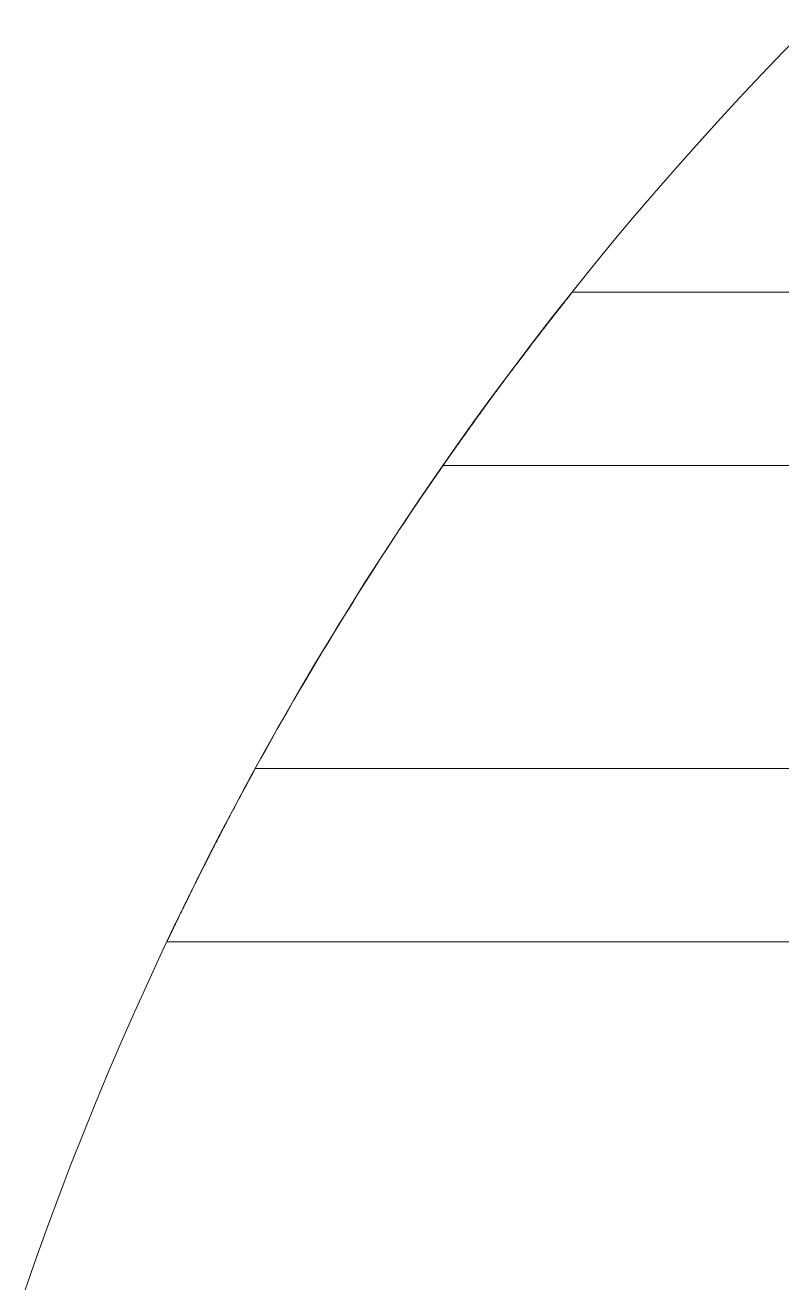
# Paper-space layout 'Presentación1' of a CAD drawing. Header units: millimetres. Extents: x 455 to 3402, y 15 to 1454.
# Drawn here: x 3353.05 to 3358.87, y 1354.29 to 1364.01 of the extents above; entities that cross this region are included whole.
import ezdxf

# ---------------------------------------------------------------- set-up
doc = ezdxf.new("R2010")
doc.units = ezdxf.units.MM

psp = doc.layouts.new('Presentación1')

# ---------------------------------------------------------------- linework, layer by layer
at = {"color": 7, "linetype": 'Continuous', "lineweight": 15}
for p, q in [((3357.2606, 1361.9622, -679.0231), (3363.4695, 1361.9622, -679.0231)), ((3356.2665, 1360.6288, -679.0231), (3362.4191, 1360.6288, -679.0231)), ((3354.8207, 1358.2955, -679.0231), (3361, 1358.2955, -679.0231)), ((3354.1399, 1356.9622, -679.0231), (3360.3856, 1356.9622, -679.0231))]:
    psp.add_line(p, q, dxfattribs=at)
for start, end in [(18.92464, 161.07536), (18.92464, 161.07536), (145.1501, 151.28066), (145.1501, 151.28066), (145.1501, 151.28066), (145.1501, 151.28066), (145.1501, 151.28066), (145.1501, 151.28066), (145.1501, 151.28066), (145.1501, 151.28066), (145.1501, 151.28066), (145.1501, 151.28066), (145.1501, 151.28066), (145.1501, 151.28066), (145.1501, 151.28066), (145.1501, 151.28066)]:
    psp.add_arc((3377.3299, 1345.9622, -679.0231), 25.6667, start, end, dxfattribs=at)
for points, knots in [([(3357.2606, 1361.9622, -679.0231), (3357.2606, 1361.9621, -679.0231), (3357.2605, 1361.962, -679.0231), (3357.2581, 1361.959, -679.0231), (3357.2501, 1361.9489, -679.0231), (3357.2372, 1361.9328, -679.0231), (3357.2199, 1361.9109, -679.0231), (3357.1985, 1361.8839, -679.0231), (3357.1734, 1361.8521, -679.0231), (3357.1445, 1361.8154, -679.0231), (3357.1109, 1361.7726, -679.0231), (3357.0728, 1361.7237, -679.0231), (3357.0298, 1361.6684, -679.0231), (3356.9837, 1361.6086, -679.0231), (3356.9318, 1361.5409, -679.0231), (3356.8743, 1361.4653, -679.0231), (3356.8107, 1361.3811, -679.0231), (3356.7446, 1361.2928, -679.0231), (3356.6813, 1361.2074, -679.0231), (3356.6219, 1361.1265, -679.0231), (3356.5669, 1361.0511, -679.0231), (3356.5109, 1360.9738, -679.0231), (3356.4542, 1360.8948, -679.0231), (3356.3969, 1360.8144, -679.0231), (3356.3342, 1360.7258, -679.0231), (3356.2909, 1360.6637, -679.0231), (3356.2665, 1360.6288, -679.0231)], [0, 0, 0, 0, 0.006837, 0.044663, 0.082491, 0.121433, 0.160377, 0.198131, 0.235888, 0.274501, 0.313117, 0.355982, 0.398851, 0.44258, 0.486313, 0.537952, 0.589595, 0.642278, 0.694963, 0.736293, 0.777651, 0.818983, 0.861272, 0.903588, 0.945878, 1, 1, 1, 1]), ([(3356.2665, 1360.6288, -679.0231), (3356.2846, 1360.6547, -679.0231), (3356.3207, 1360.7064, -679.0231), (3356.3752, 1360.7837, -679.0231), (3356.4299, 1360.8608, -679.0231), (3356.4873, 1360.941, -679.0231), (3356.5472, 1361.024, -679.0231), (3356.6091, 1361.1091, -679.0231), (3356.671, 1361.1934, -679.0231), (3356.7325, 1361.2764, -679.0231), (3356.7933, 1361.3578, -679.0231), (3356.8472, 1361.4295, -679.0231), (3356.8945, 1361.4918, -679.0231), (3356.9354, 1361.5455, -679.0231), (3356.9753, 1361.5976, -679.0231), (3357.0138, 1361.6477, -679.0231), (3357.0508, 1361.6955, -679.0231), (3357.0879, 1361.7431, -679.0231), (3357.1242, 1361.7895, -679.0231), (3357.1551, 1361.8289, -679.0231), (3357.1795, 1361.8599, -679.0231), (3357.1985, 1361.884, -679.0231), (3357.2176, 1361.908, -679.0231), (3357.2351, 1361.9302, -679.0231), (3357.248, 1361.9463, -679.0231), (3357.2556, 1361.9559, -679.0231), (3357.2598, 1361.9612, -679.0231), (3357.2603, 1361.9618, -679.0231), (3357.2606, 1361.9622, -679.0231)], [0, 0, 0, 0, 0.0401309, 0.0802623, 0.1207625, 0.1612629, 0.2076408, 0.2540545, 0.3004297, 0.3482689, 0.3961517, 0.4439847, 0.4791618, 0.5143586, 0.5495327, 0.58563, 0.621756, 0.6578481, 0.7007392, 0.7436268, 0.7729887, 0.8023749, 0.8317346, 0.8730798, 0.9144235, 0.9429397, 0.9714842, 1, 1, 1, 1]), ([(3357.2606, 1361.9622, -679.0231), (3357.2606, 1361.9621, -679.0231), (3357.2605, 1361.962, -679.0231), (3357.2581, 1361.959, -679.0231), (3357.2501, 1361.9489, -679.0231), (3357.2372, 1361.9328, -679.0231), (3357.2199, 1361.9109, -679.0231), (3357.1985, 1361.8839, -679.0231), (3357.1734, 1361.8521, -679.0231), (3357.1445, 1361.8154, -679.0231), (3357.1109, 1361.7726, -679.0231), (3357.0728, 1361.7237, -679.0231), (3357.0298, 1361.6684, -679.0231), (3356.9837, 1361.6086, -679.0231), (3356.9318, 1361.5409, -679.0231), (3356.8743, 1361.4653, -679.0231), (3356.8107, 1361.3811, -679.0231), (3356.7446, 1361.2928, -679.0231), (3356.6813, 1361.2074, -679.0231), (3356.6219, 1361.1265, -679.0231), (3356.5669, 1361.0511, -679.0231), (3356.5109, 1360.9738, -679.0231), (3356.4542, 1360.8948, -679.0231), (3356.3969, 1360.8144, -679.0231), (3356.3342, 1360.7258, -679.0231), (3356.2909, 1360.6637, -679.0231), (3356.2665, 1360.6288, -679.0231)], [0, 0, 0, 0, 0.006838, 0.044663, 0.082489, 0.121431, 0.160378, 0.198131, 0.235887, 0.274501, 0.313116, 0.355982, 0.398851, 0.442579, 0.486313, 0.537951, 0.589596, 0.642278, 0.694963, 0.736293, 0.777651, 0.818983, 0.861272, 0.903588, 0.945878, 1, 1, 1, 1]), ([(3356.2665, 1360.6288, -679.0231), (3356.2846, 1360.6547, -679.0231), (3356.3207, 1360.7064, -679.0231), (3356.3752, 1360.7837, -679.0231), (3356.4299, 1360.8608, -679.0231), (3356.4873, 1360.941, -679.0231), (3356.5472, 1361.024, -679.0231), (3356.6091, 1361.1091, -679.0231), (3356.671, 1361.1934, -679.0231), (3356.7325, 1361.2764, -679.0231), (3356.7933, 1361.3578, -679.0231), (3356.8472, 1361.4295, -679.0231), (3356.8945, 1361.4918, -679.0231), (3356.9354, 1361.5455, -679.0231), (3356.9753, 1361.5976, -679.0231), (3357.0138, 1361.6477, -679.0231), (3357.0508, 1361.6955, -679.0231), (3357.0879, 1361.7431, -679.0231), (3357.1242, 1361.7895, -679.0231), (3357.1551, 1361.8289, -679.0231), (3357.1795, 1361.8599, -679.0231), (3357.1985, 1361.884, -679.0231), (3357.2176, 1361.908, -679.0231), (3357.2351, 1361.9302, -679.0231), (3357.248, 1361.9463, -679.0231), (3357.2556, 1361.9559, -679.0231), (3357.2598, 1361.9612, -679.0231), (3357.2603, 1361.9618, -679.0231), (3357.2606, 1361.9622, -679.0231)], [0, 0, 0, 0, 0.040131, 0.080262, 0.120762, 0.161263, 0.207641, 0.254055, 0.30043, 0.348269, 0.396152, 0.443985, 0.479162, 0.514359, 0.549533, 0.585631, 0.621756, 0.657848, 0.70074, 0.743627, 0.77299, 0.802376, 0.831735, 0.873081, 0.914423, 0.94294, 0.971484, 1, 1, 1, 1]), ([(3357.2606, 1361.9622, -679.0231), (3357.2606, 1361.9621, -679.0231), (3357.2605, 1361.962, -679.0231), (3357.2581, 1361.959, -679.0231), (3357.2501, 1361.9489, -679.0231), (3357.2372, 1361.9328, -679.0231), (3357.2199, 1361.9109, -679.0231), (3357.1985, 1361.8839, -679.0231), (3357.1734, 1361.8521, -679.0231), (3357.1445, 1361.8154, -679.0231), (3357.1109, 1361.7726, -679.0231), (3357.0728, 1361.7237, -679.0231), (3357.0298, 1361.6684, -679.0231), (3356.9837, 1361.6086, -679.0231), (3356.9318, 1361.5409, -679.0231), (3356.8743, 1361.4653, -679.0231), (3356.8107, 1361.3811, -679.0231), (3356.7446, 1361.2928, -679.0231), (3356.6813, 1361.2074, -679.0231), (3356.6219, 1361.1265, -679.0231), (3356.5669, 1361.0511, -679.0231), (3356.5109, 1360.9738, -679.0231), (3356.4542, 1360.8948, -679.0231), (3356.3969, 1360.8144, -679.0231), (3356.3342, 1360.7258, -679.0231), (3356.2909, 1360.6637, -679.0231), (3356.2665, 1360.6288, -679.0231)], [0, 0, 0, 0, 0.006837, 0.044663, 0.082491, 0.121433, 0.160377, 0.198131, 0.235888, 0.274501, 0.313116, 0.355982, 0.398851, 0.44258, 0.486313, 0.537952, 0.589595, 0.642278, 0.694962, 0.736293, 0.777651, 0.818983, 0.861272, 0.903588, 0.945878, 1, 1, 1, 1]), ([(3356.2665, 1360.6288, -679.0231), (3356.2846, 1360.6547, -679.0231), (3356.3207, 1360.7064, -679.0231), (3356.3752, 1360.7837, -679.0231), (3356.4299, 1360.8608, -679.0231), (3356.4873, 1360.941, -679.0231), (3356.5472, 1361.024, -679.0231), (3356.6091, 1361.1091, -679.0231), (3356.671, 1361.1934, -679.0231), (3356.7325, 1361.2764, -679.0231), (3356.7933, 1361.3578, -679.0231), (3356.8472, 1361.4295, -679.0231), (3356.8945, 1361.4918, -679.0231), (3356.9354, 1361.5455, -679.0231), (3356.9753, 1361.5976, -679.0231), (3357.0138, 1361.6477, -679.0231), (3357.0508, 1361.6955, -679.0231), (3357.0879, 1361.7431, -679.0231), (3357.1242, 1361.7895, -679.0231), (3357.1551, 1361.8289, -679.0231), (3357.1795, 1361.8599, -679.0231), (3357.1985, 1361.884, -679.0231), (3357.2176, 1361.908, -679.0231), (3357.2351, 1361.9302, -679.0231), (3357.248, 1361.9463, -679.0231), (3357.2556, 1361.9559, -679.0231), (3357.2598, 1361.9612, -679.0231), (3357.2603, 1361.9618, -679.0231), (3357.2606, 1361.9622, -679.0231)], [0, 0, 0, 0, 0.040131, 0.080262, 0.120762, 0.161263, 0.207641, 0.254055, 0.30043, 0.348269, 0.396152, 0.443985, 0.479162, 0.514359, 0.549533, 0.585631, 0.621756, 0.657848, 0.70074, 0.743627, 0.77299, 0.802376, 0.831735, 0.873081, 0.914423, 0.94294, 0.971484, 1, 1, 1, 1]), ([(3356.2665, 1360.6288, -679.0231), (3356.2846, 1360.6547, -679.0231), (3356.3207, 1360.7064, -679.0231), (3356.3752, 1360.7837, -679.0231), (3356.4299, 1360.8608, -679.0231), (3356.4873, 1360.941, -679.0231), (3356.5472, 1361.024, -679.0231), (3356.6091, 1361.1091, -679.0231), (3356.671, 1361.1934, -679.0231), (3356.7325, 1361.2764, -679.0231), (3356.7933, 1361.3578, -679.0231), (3356.8472, 1361.4295, -679.0231), (3356.8945, 1361.4918, -679.0231), (3356.9354, 1361.5455, -679.0231), (3356.9753, 1361.5976, -679.0231), (3357.0138, 1361.6477, -679.0231), (3357.0508, 1361.6955, -679.0231), (3357.0879, 1361.7431, -679.0231), (3357.1242, 1361.7895, -679.0231), (3357.1551, 1361.8289, -679.0231), (3357.1795, 1361.8599, -679.0231), (3357.1985, 1361.884, -679.0231), (3357.2176, 1361.908, -679.0231), (3357.2351, 1361.9302, -679.0231), (3357.248, 1361.9463, -679.0231), (3357.2556, 1361.9559, -679.0231), (3357.2598, 1361.9612, -679.0231), (3357.2603, 1361.9618, -679.0231), (3357.2606, 1361.9622, -679.0231)], [0, 0, 0, 0, 0.040131, 0.080262, 0.120763, 0.161263, 0.207641, 0.254055, 0.30043, 0.348269, 0.396152, 0.443985, 0.479162, 0.514359, 0.549533, 0.585631, 0.621756, 0.657849, 0.70074, 0.743627, 0.77299, 0.802375, 0.831735, 0.873081, 0.914423, 0.94294, 0.971485, 1, 1, 1, 1]), ([(3357.2606, 1361.9622, -679.0231), (3357.2606, 1361.9621, -679.0231), (3357.2605, 1361.962, -679.0231), (3357.2581, 1361.959, -679.0231), (3357.2501, 1361.9489, -679.0231), (3357.2372, 1361.9328, -679.0231), (3357.2199, 1361.9109, -679.0231), (3357.1985, 1361.8839, -679.0231), (3357.1734, 1361.8521, -679.0231), (3357.1445, 1361.8154, -679.0231), (3357.1109, 1361.7726, -679.0231), (3357.0728, 1361.7237, -679.0231), (3357.0298, 1361.6684, -679.0231), (3356.9837, 1361.6086, -679.0231), (3356.9318, 1361.5409, -679.0231), (3356.8743, 1361.4653, -679.0231), (3356.8107, 1361.3811, -679.0231), (3356.7446, 1361.2928, -679.0231), (3356.6813, 1361.2074, -679.0231), (3356.6219, 1361.1265, -679.0231), (3356.5669, 1361.0511, -679.0231), (3356.5109, 1360.9738, -679.0231), (3356.4542, 1360.8948, -679.0231), (3356.3969, 1360.8144, -679.0231), (3356.3342, 1360.7258, -679.0231), (3356.2909, 1360.6637, -679.0231), (3356.2665, 1360.6288, -679.0231)], [0, 0, 0, 0, 0.006838, 0.044664, 0.082491, 0.121433, 0.160378, 0.198132, 0.235888, 0.274502, 0.313117, 0.355982, 0.398851, 0.44258, 0.486313, 0.537952, 0.589595, 0.642278, 0.694962, 0.736293, 0.777651, 0.818983, 0.861272, 0.903588, 0.945878, 1, 1, 1, 1]), ([(3357.2606, 1361.9622, -679.0231), (3357.2606, 1361.9621, -679.0231), (3357.2605, 1361.962, -679.0231), (3357.2581, 1361.959, -679.0231), (3357.2501, 1361.9489, -679.0231), (3357.2372, 1361.9328, -679.0231), (3357.2199, 1361.9109, -679.0231), (3357.1985, 1361.8839, -679.0231), (3357.1734, 1361.8521, -679.0231), (3357.1445, 1361.8154, -679.0231), (3357.1109, 1361.7726, -679.0231), (3357.0728, 1361.7237, -679.0231), (3357.0298, 1361.6684, -679.0231), (3356.9837, 1361.6086, -679.0231), (3356.9318, 1361.5409, -679.0231), (3356.8743, 1361.4653, -679.0231), (3356.8107, 1361.3811, -679.0231), (3356.7446, 1361.2928, -679.0231), (3356.6813, 1361.2074, -679.0231), (3356.6219, 1361.1265, -679.0231), (3356.5669, 1361.0511, -679.0231), (3356.5109, 1360.9738, -679.0231), (3356.4542, 1360.8948, -679.0231), (3356.3969, 1360.8144, -679.0231), (3356.3342, 1360.7258, -679.0231), (3356.2909, 1360.6637, -679.0231), (3356.2665, 1360.6288, -679.0231)], [0, 0, 0, 0, 0.006837, 0.044663, 0.082491, 0.121433, 0.160377, 0.198131, 0.235888, 0.274501, 0.313116, 0.355982, 0.398851, 0.44258, 0.486313, 0.537952, 0.589595, 0.642278, 0.694962, 0.736293, 0.777651, 0.818983, 0.861272, 0.903588, 0.945878, 1, 1, 1, 1]), ([(3356.2665, 1360.6288, -679.0231), (3356.2846, 1360.6547, -679.0231), (3356.3207, 1360.7064, -679.0231), (3356.3752, 1360.7837, -679.0231), (3356.4299, 1360.8608, -679.0231), (3356.4873, 1360.941, -679.0231), (3356.5472, 1361.024, -679.0231), (3356.6091, 1361.1091, -679.0231), (3356.671, 1361.1934, -679.0231), (3356.7325, 1361.2764, -679.0231), (3356.7933, 1361.3578, -679.0231), (3356.8472, 1361.4295, -679.0231), (3356.8945, 1361.4918, -679.0231), (3356.9354, 1361.5455, -679.0231), (3356.9753, 1361.5976, -679.0231), (3357.0138, 1361.6477, -679.0231), (3357.0508, 1361.6955, -679.0231), (3357.0879, 1361.7431, -679.0231), (3357.1242, 1361.7895, -679.0231), (3357.1551, 1361.8289, -679.0231), (3357.1795, 1361.8599, -679.0231), (3357.1985, 1361.884, -679.0231), (3357.2176, 1361.908, -679.0231), (3357.2351, 1361.9302, -679.0231), (3357.248, 1361.9463, -679.0231), (3357.2556, 1361.9559, -679.0231), (3357.2598, 1361.9612, -679.0231), (3357.2603, 1361.9618, -679.0231), (3357.2606, 1361.9622, -679.0231)], [0, 0, 0, 0, 0.040131, 0.080262, 0.120762, 0.161263, 0.207641, 0.254055, 0.30043, 0.348269, 0.396152, 0.443985, 0.479162, 0.514359, 0.549533, 0.585631, 0.621756, 0.657848, 0.70074, 0.743627, 0.77299, 0.802376, 0.831735, 0.873081, 0.914423, 0.94294, 0.971484, 1, 1, 1, 1]), ([(3356.2665, 1360.6288, -679.0231), (3356.2846, 1360.6547, -679.0231), (3356.3207, 1360.7064, -679.0231), (3356.3752, 1360.7837, -679.0231), (3356.4299, 1360.8608, -679.0231), (3356.4873, 1360.941, -679.0231), (3356.5472, 1361.024, -679.0231), (3356.6091, 1361.1091, -679.0231), (3356.671, 1361.1934, -679.0231), (3356.7325, 1361.2764, -679.0231), (3356.7933, 1361.3578, -679.0231), (3356.8472, 1361.4295, -679.0231), (3356.8945, 1361.4918, -679.0231), (3356.9354, 1361.5455, -679.0231), (3356.9753, 1361.5976, -679.0231), (3357.0138, 1361.6477, -679.0231), (3357.0508, 1361.6955, -679.0231), (3357.0879, 1361.7431, -679.0231), (3357.1242, 1361.7895, -679.0231), (3357.1551, 1361.8289, -679.0231), (3357.1795, 1361.8599, -679.0231), (3357.1985, 1361.884, -679.0231), (3357.2176, 1361.908, -679.0231), (3357.2351, 1361.9302, -679.0231), (3357.248, 1361.9463, -679.0231), (3357.2556, 1361.9559, -679.0231), (3357.2598, 1361.9612, -679.0231), (3357.2603, 1361.9618, -679.0231), (3357.2606, 1361.9622, -679.0231)], [0, 0, 0, 0, 0.0401309, 0.0802624, 0.1207628, 0.1612632, 0.2076412, 0.2540549, 0.3004302, 0.3482694, 0.3961523, 0.4439853, 0.4791624, 0.5143593, 0.5495326, 0.5856317, 0.6217568, 0.657849, 0.7007402, 0.7436267, 0.7729897, 0.8023772, 0.8317345, 0.873081, 0.9144234, 0.9429396, 0.9714856, 1, 1, 1, 1]), ([(3357.2606, 1361.9622, -679.0231), (3357.2606, 1361.9621, -679.0231), (3357.2605, 1361.962, -679.0231), (3357.2581, 1361.959, -679.0231), (3357.2501, 1361.9489, -679.0231), (3357.2372, 1361.9328, -679.0231), (3357.2199, 1361.9109, -679.0231), (3357.1985, 1361.8839, -679.0231), (3357.1734, 1361.8521, -679.0231), (3357.1445, 1361.8154, -679.0231), (3357.1109, 1361.7726, -679.0231), (3357.0728, 1361.7237, -679.0231), (3357.0298, 1361.6684, -679.0231), (3356.9837, 1361.6086, -679.0231), (3356.9318, 1361.5409, -679.0231), (3356.8743, 1361.4653, -679.0231), (3356.8107, 1361.3811, -679.0231), (3356.7446, 1361.2928, -679.0231), (3356.6813, 1361.2074, -679.0231), (3356.6219, 1361.1265, -679.0231), (3356.5669, 1361.0511, -679.0231), (3356.5109, 1360.9738, -679.0231), (3356.4542, 1360.8948, -679.0231), (3356.3969, 1360.8144, -679.0231), (3356.3342, 1360.7258, -679.0231), (3356.2909, 1360.6637, -679.0231), (3356.2665, 1360.6288, -679.0231)], [0, 0, 0, 0, 0.006837, 0.044663, 0.082491, 0.121433, 0.160377, 0.198131, 0.235888, 0.274501, 0.313116, 0.355982, 0.398851, 0.44258, 0.486313, 0.537952, 0.589595, 0.642278, 0.694962, 0.736293, 0.777651, 0.818983, 0.861272, 0.903588, 0.945878, 1, 1, 1, 1]), ([(3357.2606, 1361.9622, -679.0231), (3357.2606, 1361.9621, -679.0231), (3357.2605, 1361.962, -679.0231), (3357.2581, 1361.959, -679.0231), (3357.2501, 1361.9489, -679.0231), (3357.2372, 1361.9328, -679.0231), (3357.2199, 1361.9109, -679.0231), (3357.1985, 1361.8839, -679.0231), (3357.1734, 1361.8521, -679.0231), (3357.1445, 1361.8154, -679.0231), (3357.1109, 1361.7726, -679.0231), (3357.0728, 1361.7237, -679.0231), (3357.0298, 1361.6684, -679.0231), (3356.9837, 1361.6086, -679.0231), (3356.9318, 1361.5409, -679.0231), (3356.8743, 1361.4653, -679.0231), (3356.8107, 1361.3811, -679.0231), (3356.7446, 1361.2928, -679.0231), (3356.6813, 1361.2074, -679.0231), (3356.6219, 1361.1265, -679.0231), (3356.5669, 1361.0511, -679.0231), (3356.5109, 1360.9738, -679.0231), (3356.4542, 1360.8948, -679.0231), (3356.3969, 1360.8144, -679.0231), (3356.3342, 1360.7258, -679.0231), (3356.2909, 1360.6637, -679.0231), (3356.2665, 1360.6288, -679.0231)], [0, 0, 0, 0, 0.0068374, 0.0446636, 0.0824907, 0.1214327, 0.1603772, 0.1981314, 0.2358882, 0.2745014, 0.3131169, 0.3559823, 0.3988512, 0.4425805, 0.4863131, 0.537952, 0.5895955, 0.6422779, 0.6949625, 0.7362931, 0.7776509, 0.8189834, 0.8612725, 0.9035884, 0.9458777, 1, 1, 1, 1]), ([(3356.2665, 1360.6288, -679.0231), (3356.2846, 1360.6547, -679.0231), (3356.3207, 1360.7064, -679.0231), (3356.3752, 1360.7837, -679.0231), (3356.4299, 1360.8608, -679.0231), (3356.4873, 1360.941, -679.0231), (3356.5472, 1361.024, -679.0231), (3356.6091, 1361.1091, -679.0231), (3356.671, 1361.1934, -679.0231), (3356.7325, 1361.2764, -679.0231), (3356.7933, 1361.3578, -679.0231), (3356.8472, 1361.4295, -679.0231), (3356.8945, 1361.4918, -679.0231), (3356.9354, 1361.5455, -679.0231), (3356.9753, 1361.5976, -679.0231), (3357.0138, 1361.6477, -679.0231), (3357.0508, 1361.6955, -679.0231), (3357.0879, 1361.7431, -679.0231), (3357.1242, 1361.7895, -679.0231), (3357.1551, 1361.8289, -679.0231), (3357.1795, 1361.8599, -679.0231), (3357.1985, 1361.884, -679.0231), (3357.2176, 1361.908, -679.0231), (3357.2351, 1361.9302, -679.0231), (3357.248, 1361.9463, -679.0231), (3357.2556, 1361.9559, -679.0231), (3357.2598, 1361.9612, -679.0231), (3357.2603, 1361.9618, -679.0231), (3357.2606, 1361.9622, -679.0231)], [0, 0, 0, 0, 0.040131, 0.080262, 0.120763, 0.161263, 0.207641, 0.254055, 0.30043, 0.348269, 0.396152, 0.443985, 0.479162, 0.514359, 0.549533, 0.585631, 0.621756, 0.657848, 0.70074, 0.743627, 0.77299, 0.802376, 0.831735, 0.873081, 0.914423, 0.94294, 0.971485, 1, 1, 1, 1]), ([(3354.8207, 1358.2955, -679.0231), (3354.806, 1358.2686, -679.0231), (3354.7766, 1358.2148, -679.0231), (3354.733, 1358.1341, -679.0231), (3354.6895, 1358.053, -679.0231), (3354.6462, 1357.9717, -679.0231), (3354.6035, 1357.8906, -679.0231), (3354.562, 1357.8113, -679.0231), (3354.522, 1357.7341, -679.0231), (3354.4836, 1357.6594, -679.0231), (3354.446, 1357.5857, -679.0231), (3354.4096, 1357.5137, -679.0231), (3354.3744, 1357.4437, -679.0231), (3354.3425, 1357.3795, -679.0231), (3354.3136, 1357.3212, -679.0231), (3354.2876, 1357.2684, -679.0231), (3354.2632, 1357.2184, -679.0231), (3354.2404, 1357.1715, -679.0231), (3354.2194, 1357.1283, -679.0231), (3354.2016, 1357.0913, -679.0231), (3354.1867, 1357.0603, -679.0231), (3354.1743, 1357.0344, -679.0231), (3354.1636, 1357.0121, -679.0231), (3354.1548, 1356.9935, -679.0231), (3354.1479, 1356.979, -679.0231), (3354.1432, 1356.9691, -679.0231), (3354.1404, 1356.9632, -679.0231), (3354.1401, 1356.9625, -679.0231), (3354.1399, 1356.9622, -679.0231)], [0, 0, 0, 0, 0.0412789, 0.0825872, 0.1238644, 0.1663029, 0.2087751, 0.2512109, 0.2925218, 0.3338667, 0.375175, 0.4179218, 0.4607122, 0.5034547, 0.5411027, 0.5787836, 0.6164276, 0.6554687, 0.694551, 0.7335879, 0.7669507, 0.8003428, 0.8337043, 0.868214, 0.9027585, 0.9372678, 0.9685812, 1, 1, 1, 1]), ([(3354.1399, 1356.9622, -679.0231), (3354.1401, 1356.9625, -679.0231), (3354.1404, 1356.9632, -679.0231), (3354.143, 1356.9687, -679.0231), (3354.1472, 1356.9776, -679.0231), (3354.1541, 1356.992, -679.0231), (3354.1645, 1357.0138, -679.0231), (3354.1795, 1357.0453, -679.0231), (3354.1981, 1357.0841, -679.0231), (3354.2202, 1357.13, -679.0231), (3354.2456, 1357.1823, -679.0231), (3354.2743, 1357.2411, -679.0231), (3354.3061, 1357.306, -679.0231), (3354.3415, 1357.3776, -679.0231), (3354.3803, 1357.4554, -679.0231), (3354.4227, 1357.5396, -679.0231), (3354.4677, 1357.6284, -679.0231), (3354.5108, 1357.7124, -679.0231), (3354.5508, 1357.7897, -679.0231), (3354.5871, 1357.8593, -679.0231), (3354.6244, 1357.9304, -679.0231), (3354.6627, 1358.0029, -679.0231), (3354.702, 1358.0765, -679.0231), (3354.7415, 1358.15, -679.0231), (3354.7811, 1358.223, -679.0231), (3354.8075, 1358.2713, -679.0231), (3354.8207, 1358.2955, -679.0231)], [0, 0, 0, 0, 0.030901, 0.061802, 0.093112, 0.124422, 0.169512, 0.214603, 0.26092, 0.307239, 0.353927, 0.400616, 0.448471, 0.496329, 0.546744, 0.597161, 0.648779, 0.7004, 0.737522, 0.77467, 0.811793, 0.849806, 0.887844, 0.925859, 0.962886, 1, 1, 1, 1]), ([(3354.1399, 1356.9622, -679.0231), (3354.1401, 1356.9625, -679.0231), (3354.1404, 1356.9632, -679.0231), (3354.143, 1356.9687, -679.0231), (3354.1472, 1356.9776, -679.0231), (3354.1541, 1356.992, -679.0231), (3354.1645, 1357.0138, -679.0231), (3354.1795, 1357.0453, -679.0231), (3354.1981, 1357.0841, -679.0231), (3354.2202, 1357.13, -679.0231), (3354.2456, 1357.1823, -679.0231), (3354.2743, 1357.2411, -679.0231), (3354.3061, 1357.306, -679.0231), (3354.3415, 1357.3776, -679.0231), (3354.3803, 1357.4554, -679.0231), (3354.4227, 1357.5396, -679.0231), (3354.4677, 1357.6284, -679.0231), (3354.5108, 1357.7124, -679.0231), (3354.5508, 1357.7897, -679.0231), (3354.5871, 1357.8593, -679.0231), (3354.6244, 1357.9304, -679.0231), (3354.6627, 1358.0029, -679.0231), (3354.702, 1358.0765, -679.0231), (3354.7415, 1358.15, -679.0231), (3354.7811, 1358.223, -679.0231), (3354.8075, 1358.2713, -679.0231), (3354.8207, 1358.2955, -679.0231)], [0, 0, 0, 0, 0.030901, 0.0618, 0.093111, 0.124421, 0.169512, 0.214603, 0.26092, 0.307238, 0.353926, 0.400616, 0.448471, 0.49633, 0.546743, 0.597161, 0.648779, 0.7004, 0.737522, 0.774669, 0.811793, 0.849806, 0.887844, 0.925859, 0.962886, 1, 1, 1, 1]), ([(3354.8207, 1358.2955, -679.0231), (3354.806, 1358.2686, -679.0231), (3354.7766, 1358.2148, -679.0231), (3354.733, 1358.1341, -679.0231), (3354.6895, 1358.053, -679.0231), (3354.6462, 1357.9717, -679.0231), (3354.6035, 1357.8906, -679.0231), (3354.562, 1357.8113, -679.0231), (3354.522, 1357.7341, -679.0231), (3354.4836, 1357.6594, -679.0231), (3354.446, 1357.5857, -679.0231), (3354.4096, 1357.5137, -679.0231), (3354.3744, 1357.4437, -679.0231), (3354.3425, 1357.3795, -679.0231), (3354.3136, 1357.3212, -679.0231), (3354.2876, 1357.2684, -679.0231), (3354.2632, 1357.2184, -679.0231), (3354.2404, 1357.1715, -679.0231), (3354.2194, 1357.1283, -679.0231), (3354.2016, 1357.0913, -679.0231), (3354.1867, 1357.0603, -679.0231), (3354.1743, 1357.0344, -679.0231), (3354.1636, 1357.0121, -679.0231), (3354.1548, 1356.9935, -679.0231), (3354.1479, 1356.979, -679.0231), (3354.1432, 1356.9691, -679.0231), (3354.1404, 1356.9632, -679.0231), (3354.1401, 1356.9625, -679.0231), (3354.1399, 1356.9622, -679.0231)], [0, 0, 0, 0, 0.041279, 0.082587, 0.123864, 0.166303, 0.208775, 0.251211, 0.292522, 0.333867, 0.375175, 0.417922, 0.460712, 0.503455, 0.541103, 0.578783, 0.616427, 0.655467, 0.69455, 0.733587, 0.766951, 0.800342, 0.833706, 0.868214, 0.90276, 0.937267, 0.968582, 1, 1, 1, 1]), ([(3354.8207, 1358.2955, -679.0231), (3354.806, 1358.2686, -679.0231), (3354.7766, 1358.2148, -679.0231), (3354.733, 1358.1341, -679.0231), (3354.6895, 1358.053, -679.0231), (3354.6462, 1357.9717, -679.0231), (3354.6035, 1357.8906, -679.0231), (3354.562, 1357.8113, -679.0231), (3354.522, 1357.7341, -679.0231), (3354.4836, 1357.6594, -679.0231), (3354.446, 1357.5857, -679.0231), (3354.4096, 1357.5137, -679.0231), (3354.3744, 1357.4437, -679.0231), (3354.3425, 1357.3795, -679.0231), (3354.3136, 1357.3212, -679.0231), (3354.2876, 1357.2684, -679.0231), (3354.2632, 1357.2184, -679.0231), (3354.2404, 1357.1715, -679.0231), (3354.2194, 1357.1283, -679.0231), (3354.2016, 1357.0913, -679.0231), (3354.1867, 1357.0603, -679.0231), (3354.1743, 1357.0344, -679.0231), (3354.1636, 1357.0121, -679.0231), (3354.1548, 1356.9935, -679.0231), (3354.1479, 1356.979, -679.0231), (3354.1432, 1356.9691, -679.0231), (3354.1404, 1356.9632, -679.0231), (3354.1401, 1356.9625, -679.0231), (3354.1399, 1356.9622, -679.0231)], [0, 0, 0, 0, 0.041279, 0.082587, 0.123864, 0.166303, 0.208775, 0.251211, 0.292522, 0.333867, 0.375175, 0.417922, 0.460713, 0.503455, 0.541103, 0.578784, 0.616428, 0.655469, 0.694552, 0.733588, 0.766951, 0.800343, 0.833704, 0.868214, 0.902758, 0.937268, 0.968582, 1, 1, 1, 1]), ([(3354.1399, 1356.9622, -679.0231), (3354.1401, 1356.9625, -679.0231), (3354.1404, 1356.9632, -679.0231), (3354.143, 1356.9687, -679.0231), (3354.1472, 1356.9776, -679.0231), (3354.1541, 1356.992, -679.0231), (3354.1645, 1357.0138, -679.0231), (3354.1795, 1357.0453, -679.0231), (3354.1981, 1357.0841, -679.0231), (3354.2202, 1357.13, -679.0231), (3354.2456, 1357.1823, -679.0231), (3354.2743, 1357.2411, -679.0231), (3354.3061, 1357.306, -679.0231), (3354.3415, 1357.3776, -679.0231), (3354.3803, 1357.4554, -679.0231), (3354.4227, 1357.5396, -679.0231), (3354.4677, 1357.6284, -679.0231), (3354.5108, 1357.7124, -679.0231), (3354.5508, 1357.7897, -679.0231), (3354.5871, 1357.8593, -679.0231), (3354.6244, 1357.9304, -679.0231), (3354.6627, 1358.0029, -679.0231), (3354.702, 1358.0765, -679.0231), (3354.7415, 1358.15, -679.0231), (3354.7811, 1358.223, -679.0231), (3354.8075, 1358.2713, -679.0231), (3354.8207, 1358.2955, -679.0231)], [0, 0, 0, 0, 0.030901, 0.0618, 0.093111, 0.124421, 0.169512, 0.214603, 0.26092, 0.307238, 0.353926, 0.400616, 0.448471, 0.49633, 0.546743, 0.597161, 0.648779, 0.7004, 0.737522, 0.774669, 0.811793, 0.849806, 0.887844, 0.925859, 0.962886, 1, 1, 1, 1]), ([(3354.8207, 1358.2955, -679.0231), (3354.806, 1358.2686, -679.0231), (3354.7766, 1358.2148, -679.0231), (3354.733, 1358.1341, -679.0231), (3354.6895, 1358.053, -679.0231), (3354.6462, 1357.9717, -679.0231), (3354.6035, 1357.8906, -679.0231), (3354.562, 1357.8113, -679.0231), (3354.522, 1357.7341, -679.0231), (3354.4836, 1357.6594, -679.0231), (3354.446, 1357.5857, -679.0231), (3354.4096, 1357.5137, -679.0231), (3354.3744, 1357.4437, -679.0231), (3354.3425, 1357.3795, -679.0231), (3354.3136, 1357.3212, -679.0231), (3354.2876, 1357.2684, -679.0231), (3354.2632, 1357.2184, -679.0231), (3354.2404, 1357.1715, -679.0231), (3354.2194, 1357.1283, -679.0231), (3354.2016, 1357.0913, -679.0231), (3354.1867, 1357.0603, -679.0231), (3354.1743, 1357.0344, -679.0231), (3354.1636, 1357.0121, -679.0231), (3354.1548, 1356.9935, -679.0231), (3354.1479, 1356.979, -679.0231), (3354.1432, 1356.9691, -679.0231), (3354.1404, 1356.9632, -679.0231), (3354.1401, 1356.9625, -679.0231), (3354.1399, 1356.9622, -679.0231)], [0, 0, 0, 0, 0.041279, 0.082587, 0.123864, 0.166303, 0.208775, 0.251211, 0.292522, 0.333867, 0.375175, 0.417922, 0.460712, 0.503455, 0.541102, 0.578783, 0.616428, 0.655468, 0.69455, 0.733588, 0.766951, 0.800342, 0.833704, 0.868214, 0.902758, 0.937267, 0.968581, 1, 1, 1, 1]), ([(3354.8207, 1358.2955, -679.0231), (3354.806, 1358.2686, -679.0231), (3354.7766, 1358.2148, -679.0231), (3354.733, 1358.1341, -679.0231), (3354.6895, 1358.053, -679.0231), (3354.6462, 1357.9717, -679.0231), (3354.6035, 1357.8906, -679.0231), (3354.562, 1357.8113, -679.0231), (3354.522, 1357.7341, -679.0231), (3354.4836, 1357.6594, -679.0231), (3354.446, 1357.5857, -679.0231), (3354.4096, 1357.5137, -679.0231), (3354.3744, 1357.4437, -679.0231), (3354.3425, 1357.3795, -679.0231), (3354.3136, 1357.3212, -679.0231), (3354.2876, 1357.2684, -679.0231), (3354.2632, 1357.2184, -679.0231), (3354.2404, 1357.1715, -679.0231), (3354.2194, 1357.1283, -679.0231), (3354.2016, 1357.0913, -679.0231), (3354.1867, 1357.0603, -679.0231), (3354.1743, 1357.0344, -679.0231), (3354.1636, 1357.0121, -679.0231), (3354.1548, 1356.9935, -679.0231), (3354.1479, 1356.979, -679.0231), (3354.1432, 1356.9691, -679.0231), (3354.1404, 1356.9632, -679.0231), (3354.1401, 1356.9625, -679.0231), (3354.1399, 1356.9622, -679.0231)], [0, 0, 0, 0, 0.041279, 0.082587, 0.123864, 0.166303, 0.208775, 0.251211, 0.292522, 0.333867, 0.375175, 0.417922, 0.460713, 0.503455, 0.541103, 0.578784, 0.616428, 0.655469, 0.694552, 0.733588, 0.766951, 0.800343, 0.833704, 0.868214, 0.902758, 0.937268, 0.968582, 1, 1, 1, 1]), ([(3354.1399, 1356.9622, -679.0231), (3354.1401, 1356.9625, -679.0231), (3354.1404, 1356.9632, -679.0231), (3354.143, 1356.9687, -679.0231), (3354.1472, 1356.9776, -679.0231), (3354.1541, 1356.992, -679.0231), (3354.1645, 1357.0138, -679.0231), (3354.1795, 1357.0453, -679.0231), (3354.1981, 1357.0841, -679.0231), (3354.2202, 1357.13, -679.0231), (3354.2456, 1357.1823, -679.0231), (3354.2743, 1357.2411, -679.0231), (3354.3061, 1357.306, -679.0231), (3354.3415, 1357.3776, -679.0231), (3354.3803, 1357.4554, -679.0231), (3354.4227, 1357.5396, -679.0231), (3354.4677, 1357.6284, -679.0231), (3354.5108, 1357.7124, -679.0231), (3354.5508, 1357.7897, -679.0231), (3354.5871, 1357.8593, -679.0231), (3354.6244, 1357.9304, -679.0231), (3354.6627, 1358.0029, -679.0231), (3354.702, 1358.0765, -679.0231), (3354.7415, 1358.15, -679.0231), (3354.7811, 1358.223, -679.0231), (3354.8075, 1358.2713, -679.0231), (3354.8207, 1358.2955, -679.0231)], [0, 0, 0, 0, 0.030901, 0.0618, 0.093111, 0.124421, 0.169512, 0.214603, 0.26092, 0.307238, 0.353926, 0.400616, 0.448471, 0.49633, 0.546743, 0.597161, 0.648779, 0.7004, 0.737522, 0.774669, 0.811793, 0.849806, 0.887844, 0.925859, 0.962886, 1, 1, 1, 1]), ([(3354.8207, 1358.2955, -679.0231), (3354.806, 1358.2686, -679.0231), (3354.7766, 1358.2148, -679.0231), (3354.733, 1358.1341, -679.0231), (3354.6895, 1358.053, -679.0231), (3354.6462, 1357.9717, -679.0231), (3354.6035, 1357.8906, -679.0231), (3354.562, 1357.8113, -679.0231), (3354.522, 1357.7341, -679.0231), (3354.4836, 1357.6594, -679.0231), (3354.446, 1357.5857, -679.0231), (3354.4096, 1357.5137, -679.0231), (3354.3744, 1357.4437, -679.0231), (3354.3425, 1357.3795, -679.0231), (3354.3136, 1357.3212, -679.0231), (3354.2876, 1357.2684, -679.0231), (3354.2632, 1357.2184, -679.0231), (3354.2404, 1357.1715, -679.0231), (3354.2194, 1357.1283, -679.0231), (3354.2016, 1357.0913, -679.0231), (3354.1867, 1357.0603, -679.0231), (3354.1743, 1357.0344, -679.0231), (3354.1636, 1357.0121, -679.0231), (3354.1548, 1356.9935, -679.0231), (3354.1479, 1356.979, -679.0231), (3354.1432, 1356.9691, -679.0231), (3354.1404, 1356.9632, -679.0231), (3354.1401, 1356.9625, -679.0231), (3354.1399, 1356.9622, -679.0231)], [0, 0, 0, 0, 0.041279, 0.082587, 0.123864, 0.166303, 0.208775, 0.251211, 0.292522, 0.333867, 0.375175, 0.417922, 0.460713, 0.503455, 0.541103, 0.578784, 0.616428, 0.655469, 0.694552, 0.733588, 0.766951, 0.800343, 0.833704, 0.868214, 0.902758, 0.937268, 0.968582, 1, 1, 1, 1]), ([(3354.1399, 1356.9622, -679.0231), (3354.1401, 1356.9625, -679.0231), (3354.1404, 1356.9632, -679.0231), (3354.143, 1356.9687, -679.0231), (3354.1472, 1356.9776, -679.0231), (3354.1541, 1356.992, -679.0231), (3354.1645, 1357.0138, -679.0231), (3354.1795, 1357.0453, -679.0231), (3354.1981, 1357.0841, -679.0231), (3354.2202, 1357.1299, -679.0231), (3354.2456, 1357.1823, -679.0231), (3354.2742, 1357.2411, -679.0231), (3354.3061, 1357.306, -679.0231), (3354.3415, 1357.3776, -679.0231), (3354.3803, 1357.4554, -679.0231), (3354.4227, 1357.5396, -679.0231), (3354.4677, 1357.6284, -679.0231), (3354.5108, 1357.7124, -679.0231), (3354.5508, 1357.7897, -679.0231), (3354.5871, 1357.8593, -679.0231), (3354.6244, 1357.9304, -679.0231), (3354.6627, 1358.0029, -679.0231), (3354.702, 1358.0765, -679.0231), (3354.7415, 1358.15, -679.0231), (3354.7811, 1358.223, -679.0231), (3354.8075, 1358.2713, -679.0231), (3354.8207, 1358.2955, -679.0231)], [0, 0, 0, 0, 0.030899, 0.061799, 0.093111, 0.124421, 0.169511, 0.214602, 0.260919, 0.307238, 0.353924, 0.400616, 0.44847, 0.496329, 0.546743, 0.597161, 0.648778, 0.7004, 0.737521, 0.774669, 0.811793, 0.849806, 0.887844, 0.925859, 0.962886, 1, 1, 1, 1]), ([(3354.8207, 1358.2955, -679.0231), (3354.806, 1358.2686, -679.0231), (3354.7766, 1358.2148, -679.0231), (3354.733, 1358.1341, -679.0231), (3354.6895, 1358.053, -679.0231), (3354.6462, 1357.9717, -679.0231), (3354.6035, 1357.8906, -679.0231), (3354.562, 1357.8113, -679.0231), (3354.522, 1357.7341, -679.0231), (3354.4836, 1357.6594, -679.0231), (3354.446, 1357.5857, -679.0231), (3354.4096, 1357.5137, -679.0231), (3354.3744, 1357.4437, -679.0231), (3354.3425, 1357.3795, -679.0231), (3354.3136, 1357.3212, -679.0231), (3354.2876, 1357.2684, -679.0231), (3354.2632, 1357.2184, -679.0231), (3354.2404, 1357.1715, -679.0231), (3354.2194, 1357.1283, -679.0231), (3354.2016, 1357.0913, -679.0231), (3354.1867, 1357.0603, -679.0231), (3354.1743, 1357.0344, -679.0231), (3354.1636, 1357.0121, -679.0231), (3354.1548, 1356.9935, -679.0231), (3354.1479, 1356.979, -679.0231), (3354.1432, 1356.9691, -679.0231), (3354.1404, 1356.9632, -679.0231), (3354.1401, 1356.9625, -679.0231), (3354.1399, 1356.9622, -679.0231)], [0, 0, 0, 0, 0.041279, 0.082587, 0.123864, 0.166303, 0.208775, 0.251211, 0.292522, 0.333867, 0.375175, 0.417922, 0.460712, 0.503455, 0.541102, 0.578783, 0.616428, 0.655468, 0.694551, 0.733588, 0.766951, 0.800342, 0.833704, 0.868214, 0.902758, 0.937267, 0.968581, 1, 1, 1, 1]), ([(3354.1399, 1356.9622, -679.0231), (3354.1401, 1356.9625, -679.0231), (3354.1404, 1356.9632, -679.0231), (3354.143, 1356.9687, -679.0231), (3354.1472, 1356.9776, -679.0231), (3354.1541, 1356.992, -679.0231), (3354.1645, 1357.0138, -679.0231), (3354.1795, 1357.0453, -679.0231), (3354.1981, 1357.0841, -679.0231), (3354.2202, 1357.13, -679.0231), (3354.2456, 1357.1823, -679.0231), (3354.2743, 1357.2411, -679.0231), (3354.3061, 1357.306, -679.0231), (3354.3415, 1357.3776, -679.0231), (3354.3803, 1357.4554, -679.0231), (3354.4227, 1357.5396, -679.0231), (3354.4677, 1357.6284, -679.0231), (3354.5108, 1357.7124, -679.0231), (3354.5508, 1357.7897, -679.0231), (3354.5871, 1357.8593, -679.0231), (3354.6244, 1357.9304, -679.0231), (3354.6627, 1358.0029, -679.0231), (3354.702, 1358.0765, -679.0231), (3354.7415, 1358.15, -679.0231), (3354.7811, 1358.223, -679.0231), (3354.8075, 1358.2713, -679.0231), (3354.8207, 1358.2955, -679.0231)], [0, 0, 0, 0, 0.0309, 0.061801, 0.093111, 0.124422, 0.169511, 0.214602, 0.260919, 0.307238, 0.353926, 0.400616, 0.448471, 0.496329, 0.546744, 0.597161, 0.648779, 0.7004, 0.737522, 0.774669, 0.811793, 0.849806, 0.887844, 0.925859, 0.962886, 1, 1, 1, 1]), ([(3354.1399, 1356.9622, -679.0231), (3354.1401, 1356.9625, -679.0231), (3354.1404, 1356.9632, -679.0231), (3354.143, 1356.9687, -679.0231), (3354.1472, 1356.9776, -679.0231), (3354.1541, 1356.992, -679.0231), (3354.1645, 1357.0138, -679.0231), (3354.1795, 1357.0453, -679.0231), (3354.1981, 1357.0841, -679.0231), (3354.2202, 1357.13, -679.0231), (3354.2456, 1357.1823, -679.0231), (3354.2743, 1357.2411, -679.0231), (3354.3061, 1357.306, -679.0231), (3354.3415, 1357.3776, -679.0231), (3354.3803, 1357.4554, -679.0231), (3354.4227, 1357.5396, -679.0231), (3354.4677, 1357.6284, -679.0231), (3354.5108, 1357.7124, -679.0231), (3354.5508, 1357.7897, -679.0231), (3354.5871, 1357.8593, -679.0231), (3354.6244, 1357.9304, -679.0231), (3354.6627, 1358.0029, -679.0231), (3354.702, 1358.0765, -679.0231), (3354.7415, 1358.15, -679.0231), (3354.7811, 1358.223, -679.0231), (3354.8075, 1358.2713, -679.0231), (3354.8207, 1358.2955, -679.0231)], [0, 0, 0, 0, 0.030901, 0.0618, 0.093111, 0.124422, 0.169511, 0.214602, 0.260919, 0.307238, 0.353925, 0.400616, 0.448471, 0.49633, 0.546744, 0.597161, 0.648779, 0.7004, 0.737522, 0.77467, 0.811793, 0.849806, 0.887844, 0.925859, 0.962886, 1, 1, 1, 1])]:
    psp.add_open_spline(points, degree=3, knots=knots, dxfattribs=at)

doc.saveas('drawing.dxf')
